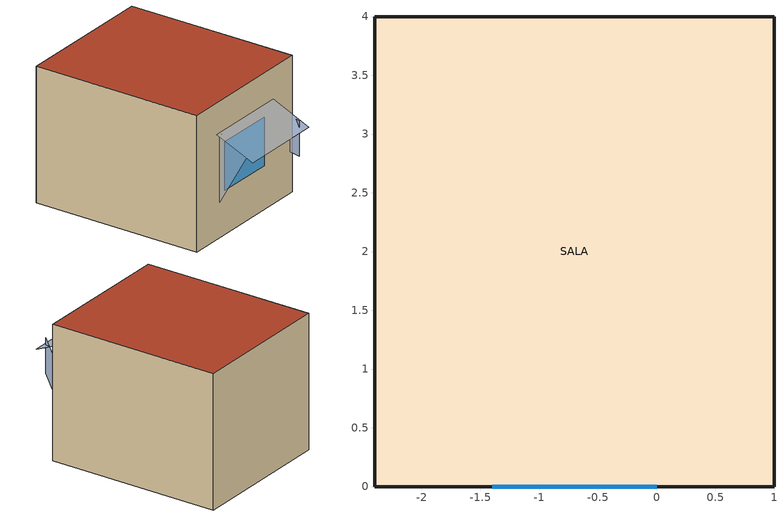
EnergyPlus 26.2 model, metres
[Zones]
SALA
 floor adiabatic (PAREDE): -2.4,0 -2.4,4 1,4 1,0 z-1
 wall outside (PAREDE): -2.4,0 1,0 1,4 -2.4,4 -2.4,0 z-1:2.1
 window (VIDRO): -1.4,0 0,0 z0:1.1
 roof outside (PAREDE): 1,0 1,4 -2.4,4 -2.4,0 z2.1
shading: 0.5,-0.3,0.2 0.1,-0.8,0.4 0.1,-0.8,1.2 0.5,-0.3,1; 0.3,0,1.4 -1.7,0,1.4 -1.7,-0.9,1 0.3,-0.9,1; -1.6,0,-0.2 -1.6,0,1.4 -1.6,-0.7,1.05
[Building]
SOL-AR conferencia: North Axis {deg}=0; Terrain=Suburbs; Loads Convergence Tolerance Value {W}=0.04; Temperature Convergence Tolerance Value {deltaC}=0.4; Solar Distribution=FullExterior; Maximum Number of Warmup Days=25; Minimum Number of Warmup Days=6
[Site:Location]
florianopolis: Latitude {deg}=-27.67; Longitude {deg}=-48.547; Time Zone {hr}=-3; Elevation {m}=6.1
[Material:NoMass]
PAREDE: Roughness=MediumRough; Thermal Resistance {m2-K/W}=1; Thermal Absorptance=0.9; Solar Absorptance=0.7; Visible Absorptance=0.7
[Construction]
PAREDE: PAREDE
VIDRO: VIDRO
[WindowMaterial:SimpleGlazingSystem]
VIDRO: U-Factor {W/m2-K}=5.8; Solar Heat Gain Coefficient=0.8; Visible Transmittance=0.85
[Zone]
SALA
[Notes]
SOL-AR: modelo minimo para conferir a fracao ensolarada da janela no EnergyPlus.
Gerado por SOL-AR (teste de referencia do F5.2), para o EnergyPlus 26.2.
Local: florianopolis. Fachada: normal externa a 180 graus do Norte.
Janela (vidro): 1.4 x 1.1 m.
Peca 1 (placa livre): Shading:Zone:Detailed.
Peca 2 (placa livre): Shading:Zone:Detailed.
Peca 3 (placa livre): Shading:Building:Detailed.
Esquerda e direita dos objetos por projecao: vistas de fora, como no EnergyPlus.
Rode com o EPW do local; a saida Surface Outside Face Sunlit Fraction da janela sai a cada passo de tempo.
Zona em caixa atras da fachada, com materiais sem massa: o modelo serve so para a sombra.
